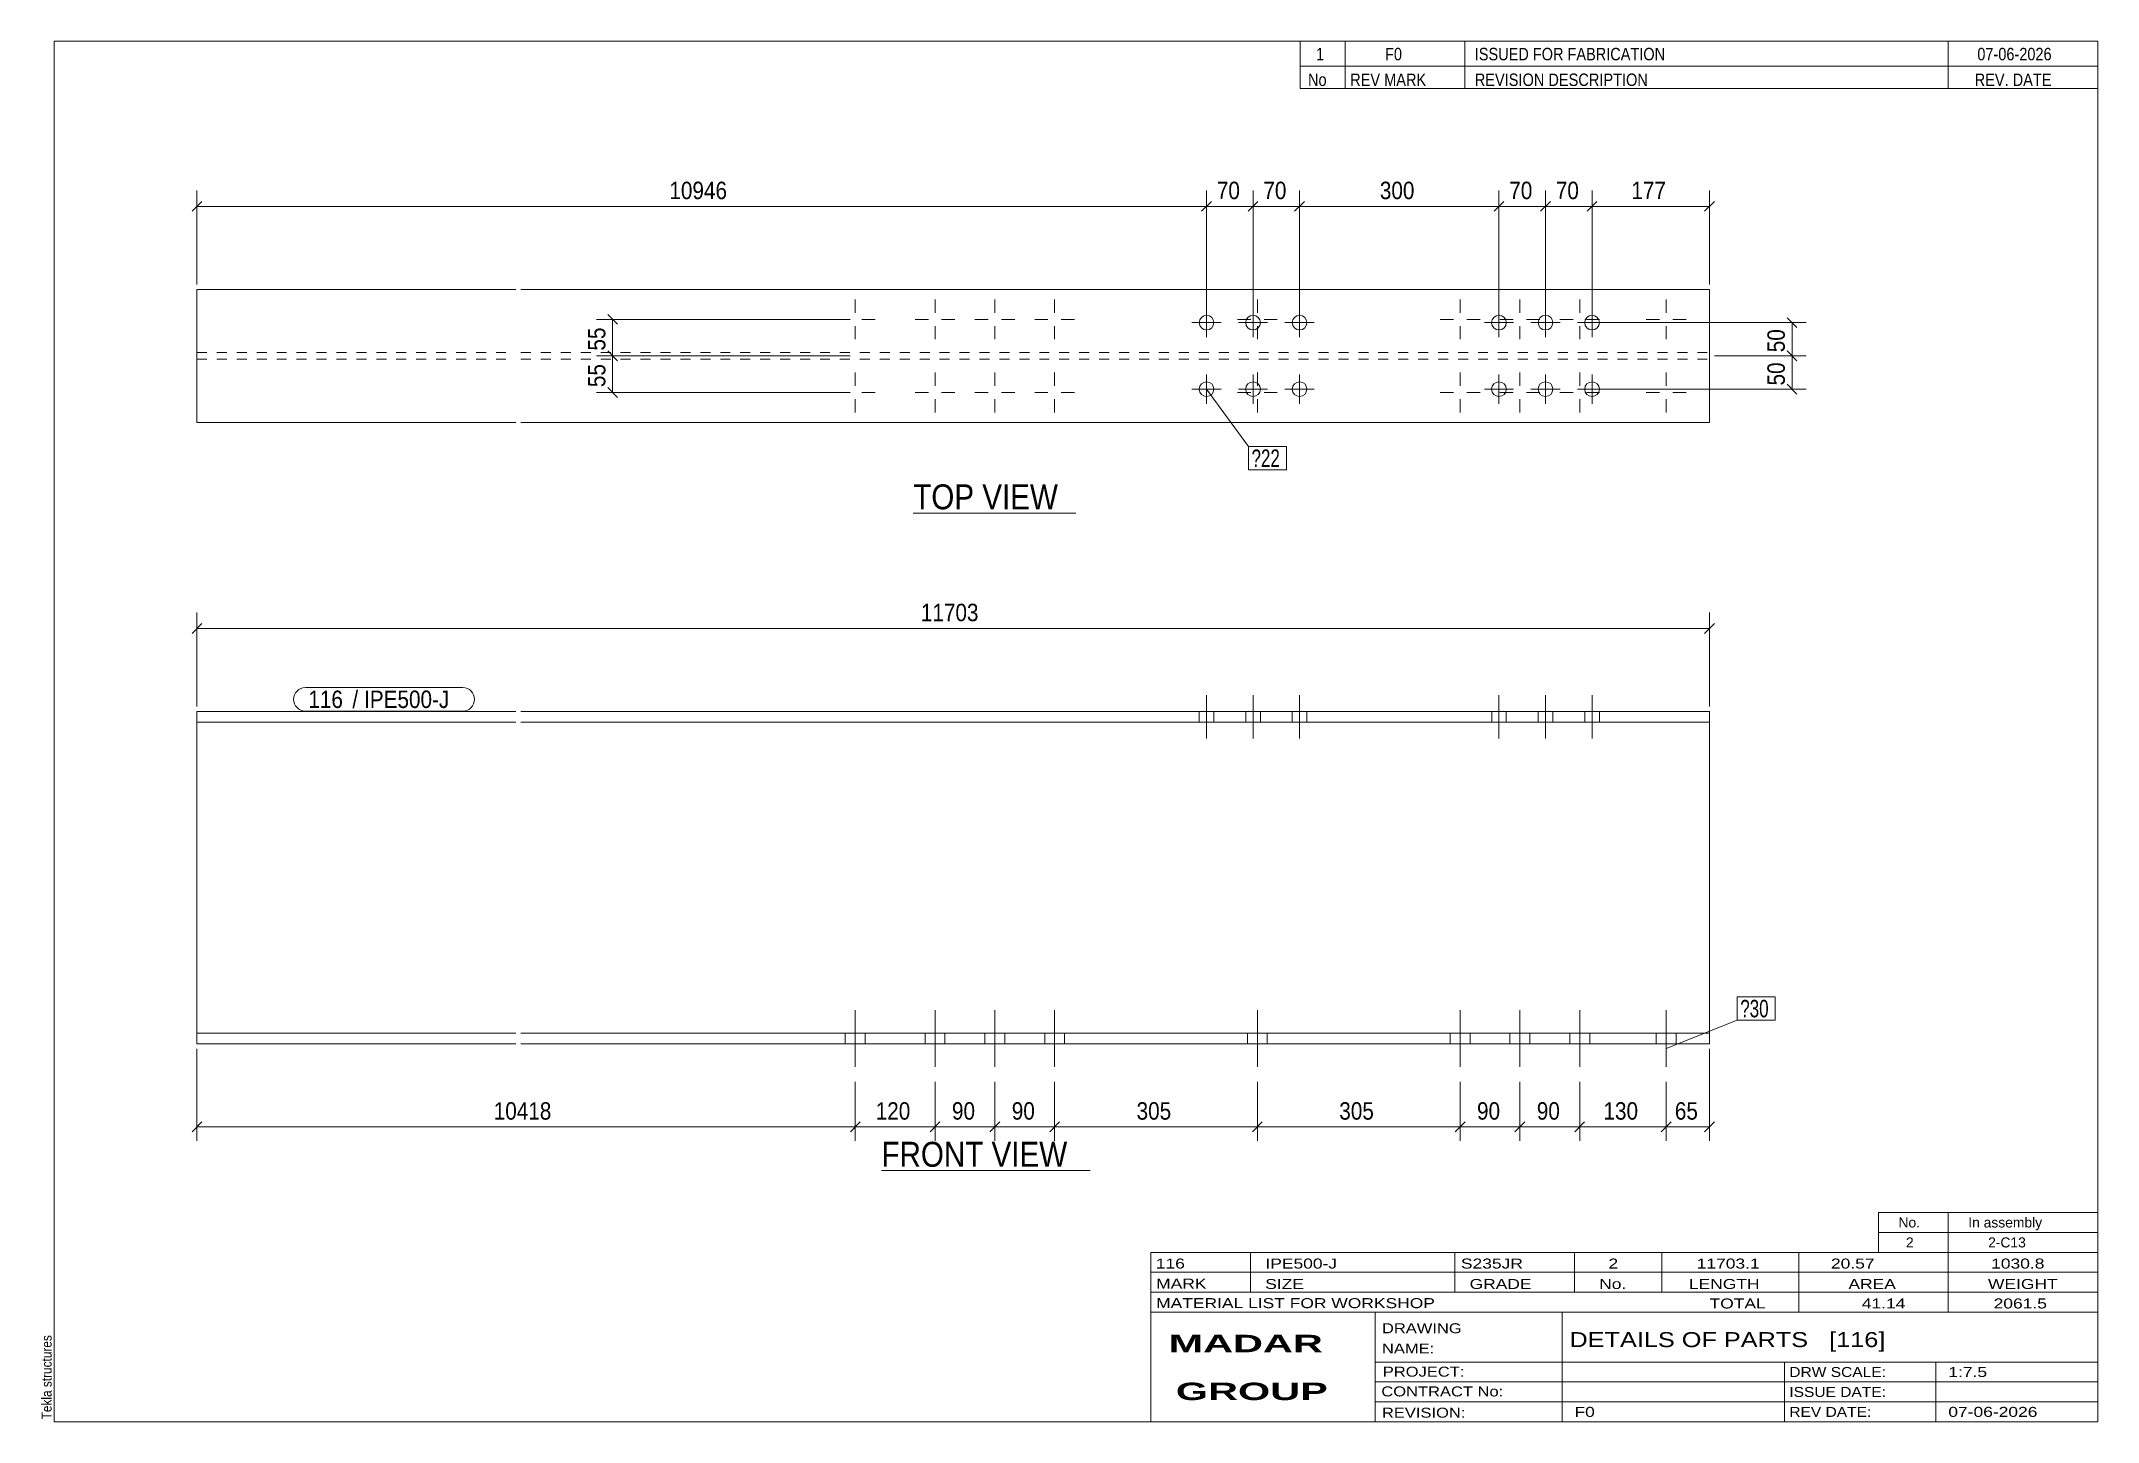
# Model space of a CAD drawing. Header units: millimetres. Extents: x 2 to 415, y 5 to 282.
import ezdxf

# ---------------------------------------------------------------- set-up
doc = ezdxf.new("R2010")
doc.units = ezdxf.units.MM
doc.linetypes.add('XKITLINE00', pattern=[0])
doc.linetypes.add('XKITLINE02', pattern=[4, 2, -2])
for name, color, linetype, lineweight in [('Bolt', 3, 'Continuous', 0), ('BoltMark', 7, 'Continuous', 0), ('Dimensions', 7, 'Continuous', 0), ('DrawingSheet', 5, 'Continuous', 0), ('OtherObjectType', 7, 'Continuous', 0), ('Part', 2, 'Continuous', 0), ('PartMark', 7, 'Continuous', 0)]:
    doc.layers.add(name, color=color, linetype=linetype, lineweight=lineweight)
doc.styles.add('ARIAL', font='ARIAL.TTF')
doc.styles.add('ARIAL_BOLD', font='ARIALBD.TTF')
doc.styles.add('ARIAL_NARROW', font='ARIALN.TTF')

# ---------------------------------------------------------------- blocks, each defined once
blk = doc.blocks.new('*A1')
at = {"layer": 'Bolt', "color": 3, "linetype": 'XKITLINE00', "lineweight": 0}
for p, q in [((236.19, 142.11), (236.19, 150.78)), ((236.19, 142.11), (236.19, 150.78)), ((245.52, 142.11), (245.52, 150.78)), ((245.52, 142.11), (245.52, 150.78)), ((254.85, 142.11), (254.85, 150.78)), ((254.85, 142.11), (254.85, 150.78)), ((294.85, 142.11), (294.85, 150.78)), ((294.85, 142.11), (294.85, 150.78)), ((304.19, 142.11), (304.19, 150.78)), ((304.19, 142.11), (304.19, 150.78)), ((313.52, 142.11), (313.52, 150.78)), ((313.52, 142.11), (313.52, 150.78)), ((234.72, 147.51), (234.72, 145.38)), ((234.72, 147.51), (234.72, 145.38)), ((237.65, 147.51), (237.65, 145.38)), ((237.65, 147.51), (237.65, 145.38)), ((244.05, 147.51), (244.05, 145.38)), ((244.05, 147.51), (244.05, 145.38)), ((246.99, 147.51), (246.99, 145.38)), ((246.99, 147.51), (246.99, 145.38)), ((253.39, 147.51), (253.39, 145.38)), ((253.39, 147.51), (253.39, 145.38)), ((256.32, 147.51), (256.32, 145.38)), ((256.32, 147.51), (256.32, 145.38)), ((293.39, 147.51), (293.39, 145.38)), ((293.39, 147.51), (293.39, 145.38)), ((296.32, 147.51), (296.32, 145.38)), ((296.32, 147.51), (296.32, 145.38)), ((302.72, 147.51), (302.72, 145.38)), ((302.72, 147.51), (302.72, 145.38)), ((305.65, 147.51), (305.65, 145.38)), ((305.65, 147.51), (305.65, 145.38)), ((312.05, 147.51), (312.05, 145.38)), ((312.05, 147.51), (312.05, 145.38)), ((314.99, 147.51), (314.99, 145.38)), ((314.99, 147.51), (314.99, 145.38))]:
    blk.add_line(p, q, dxfattribs=at)
blk = doc.blocks.new('*A2')
at = {"layer": 'Bolt', "color": 3, "linetype": 'XKITLINE00', "lineweight": 0}
for p, q in [((165.72, 87.58), (165.72, 76.24)), ((165.72, 87.58), (165.72, 76.24)), ((181.72, 87.58), (181.72, 76.24)), ((181.72, 87.58), (181.72, 76.24)), ((193.72, 87.58), (193.72, 76.24)), ((193.72, 87.58), (193.72, 76.24)), ((205.72, 87.58), (205.72, 76.24)), ((205.72, 87.58), (205.72, 76.24)), ((246.38, 87.58), (246.38, 76.24)), ((246.38, 87.58), (246.38, 76.24)), ((287.05, 87.58), (287.05, 76.24)), ((287.05, 87.58), (287.05, 76.24)), ((299.05, 87.58), (299.05, 76.24)), ((299.05, 87.58), (299.05, 76.24)), ((311.05, 87.58), (311.05, 76.24)), ((311.05, 87.58), (311.05, 76.24)), ((328.38, 87.58), (328.38, 76.24)), ((328.38, 87.58), (328.38, 76.24)), ((163.72, 82.98), (163.72, 80.84)), ((163.72, 82.98), (163.72, 80.84)), ((167.72, 82.98), (167.72, 80.84)), ((167.72, 82.98), (167.72, 80.84)), ((179.72, 82.98), (179.72, 80.84)), ((179.72, 82.98), (179.72, 80.84)), ((183.72, 82.98), (183.72, 80.84)), ((183.72, 82.98), (183.72, 80.84)), ((191.72, 82.98), (191.72, 80.84)), ((191.72, 82.98), (191.72, 80.84)), ((195.72, 82.98), (195.72, 80.84)), ((195.72, 82.98), (195.72, 80.84)), ((203.72, 82.98), (203.72, 80.84)), ((203.72, 82.98), (203.72, 80.84)), ((207.72, 82.98), (207.72, 80.84)), ((207.72, 82.98), (207.72, 80.84)), ((244.38, 82.98), (244.38, 80.84)), ((244.38, 82.98), (244.38, 80.84)), ((248.38, 82.98), (248.38, 80.84)), ((248.38, 82.98), (248.38, 80.84)), ((285.05, 82.98), (285.05, 80.84)), ((285.05, 82.98), (285.05, 80.84)), ((289.05, 82.98), (289.05, 80.84)), ((289.05, 82.98), (289.05, 80.84)), ((297.05, 82.98), (297.05, 80.84)), ((297.05, 82.98), (297.05, 80.84)), ((301.05, 82.98), (301.05, 80.84)), ((301.05, 82.98), (301.05, 80.84)), ((309.05, 82.98), (309.05, 80.84)), ((309.05, 82.98), (309.05, 80.84)), ((313.05, 82.98), (313.05, 80.84)), ((313.05, 82.98), (313.05, 80.84)), ((326.38, 82.98), (326.38, 80.84)), ((326.38, 82.98), (326.38, 80.84)), ((330.38, 82.98), (330.38, 80.84)), ((330.38, 82.98), (330.38, 80.84))]:
    blk.add_line(p, q, dxfattribs=at)
blk = doc.blocks.new('*A3')
at = {"layer": 'Part', "color": 2, "linetype": 'XKITLINE00', "lineweight": 0}
for p, q in [((33.65, 80.84), (33.65, 147.51)), ((33.65, 147.51), (97.65, 147.51)), ((97.65, 145.38), (33.65, 145.38)), ((98.65, 147.51), (337.09, 147.51)), ((337.09, 145.38), (98.65, 145.38)), ((337.09, 147.51), (337.09, 80.84)), ((97.65, 82.98), (33.65, 82.98)), ((337.09, 82.98), (98.65, 82.98)), ((33.65, 80.84), (97.65, 80.84)), ((98.65, 80.84), (337.09, 80.84))]:
    blk.add_line(p, q, dxfattribs=at)
blk = doc.blocks.new('*A4')
at = {"layer": 'Bolt', "color": 3, "linetype": 'XKITLINE00', "lineweight": 0}
for p, q in [((236.19, 228.45), (236.19, 222.58)), ((245.52, 228.45), (245.52, 222.58)), ((254.85, 228.45), (254.85, 222.58)), ((294.85, 228.45), (294.85, 222.58)), ((304.19, 228.45), (304.19, 222.58)), ((313.52, 228.45), (313.52, 222.58)), ((233.25, 225.52), (239.12, 225.52)), ((242.59, 225.52), (248.45, 225.52)), ((251.92, 225.52), (257.79, 225.52)), ((291.92, 225.52), (297.79, 225.52)), ((301.25, 225.52), (307.12, 225.52)), ((310.59, 225.52), (316.45, 225.52)), ((236.19, 215.12), (236.19, 209.25)), ((245.52, 215.12), (245.52, 209.25)), ((254.85, 215.12), (254.85, 209.25)), ((294.85, 215.12), (294.85, 209.25)), ((304.19, 215.12), (304.19, 209.25)), ((313.52, 215.12), (313.52, 209.25)), ((233.25, 212.18), (239.12, 212.18)), ((242.59, 212.18), (248.45, 212.18)), ((251.92, 212.18), (257.79, 212.18)), ((291.92, 212.18), (297.79, 212.18)), ((301.25, 212.18), (307.12, 212.18)), ((310.59, 212.18), (316.45, 212.18))]:
    blk.add_line(p, q, dxfattribs=at)
for centre in [(236.19, 225.52), (245.52, 225.52), (254.85, 225.52), (294.85, 225.52), (304.19, 225.52), (313.52, 225.52), (236.19, 212.18), (245.52, 212.18), (254.85, 212.18), (294.85, 212.18), (304.19, 212.18), (313.52, 212.18)]:
    blk.add_circle(centre, 1.47, dxfattribs=at)
blk = doc.blocks.new('*A5')
at = {"layer": 'Bolt', "color": 3, "linetype": 'XKITLINE00', "lineweight": 0}
for p, q in [((165.72, 230.18), (165.72, 227.52)), ((181.72, 230.18), (181.72, 227.52)), ((193.72, 230.18), (193.72, 227.52)), ((205.72, 230.18), (205.72, 227.52)), ((246.38, 230.18), (246.38, 227.52)), ((287.05, 230.18), (287.05, 227.52)), ((299.05, 230.18), (299.05, 227.52)), ((311.05, 230.18), (311.05, 227.52)), ((328.38, 230.18), (328.38, 227.52)), ((161.72, 226.18), (164.38, 226.18)), ((165.72, 222.18), (165.72, 224.85)), ((169.72, 226.18), (167.05, 226.18)), ((177.72, 226.18), (180.38, 226.18)), ((181.72, 222.18), (181.72, 224.85)), ((185.72, 226.18), (183.05, 226.18)), ((189.72, 226.18), (192.38, 226.18)), ((193.72, 222.18), (193.72, 224.85)), ((197.72, 226.18), (195.05, 226.18)), ((201.72, 226.18), (204.38, 226.18)), ((205.72, 222.18), (205.72, 224.85)), ((209.72, 226.18), (207.05, 226.18)), ((242.38, 226.18), (245.05, 226.18)), ((246.38, 222.18), (246.38, 224.85)), ((250.38, 226.18), (247.72, 226.18)), ((283.05, 226.18), (285.71, 226.18)), ((287.05, 222.18), (287.05, 224.85)), ((291.05, 226.18), (288.39, 226.18)), ((295.05, 226.18), (297.71, 226.18)), ((299.05, 222.18), (299.05, 224.85)), ((303.05, 226.18), (300.39, 226.18)), ((307.05, 226.18), (309.71, 226.18)), ((311.05, 222.18), (311.05, 224.85)), ((315.05, 226.18), (312.39, 226.18)), ((324.38, 226.18), (327.05, 226.18)), ((328.38, 222.18), (328.38, 224.85)), ((332.38, 226.18), (329.72, 226.18)), ((165.72, 215.52), (165.72, 212.85)), ((181.72, 215.52), (181.72, 212.85)), ((193.72, 215.52), (193.72, 212.85)), ((205.72, 215.52), (205.72, 212.85)), ((246.38, 215.52), (246.38, 212.85)), ((287.05, 215.52), (287.05, 212.85)), ((299.05, 215.52), (299.05, 212.85)), ((311.05, 215.52), (311.05, 212.85)), ((328.38, 215.52), (328.38, 212.85)), ((161.72, 211.52), (164.38, 211.52)), ((169.72, 211.52), (167.05, 211.52)), ((177.72, 211.52), (180.38, 211.52)), ((185.72, 211.52), (183.05, 211.52)), ((189.72, 211.52), (192.38, 211.52)), ((197.72, 211.52), (195.05, 211.52)), ((201.72, 211.52), (204.38, 211.52)), ((209.72, 211.52), (207.05, 211.52)), ((242.38, 211.52), (245.05, 211.52)), ((250.38, 211.52), (247.72, 211.52)), ((283.05, 211.52), (285.71, 211.52)), ((291.05, 211.52), (288.39, 211.52)), ((295.05, 211.52), (297.71, 211.52)), ((303.05, 211.52), (300.39, 211.52)), ((307.05, 211.52), (309.71, 211.52)), ((315.05, 211.52), (312.39, 211.52)), ((324.38, 211.52), (327.05, 211.52)), ((332.38, 211.52), (329.72, 211.52)), ((165.72, 207.52), (165.72, 210.18)), ((181.72, 207.52), (181.72, 210.18)), ((193.72, 207.52), (193.72, 210.18)), ((205.72, 207.52), (205.72, 210.18)), ((246.38, 207.52), (246.38, 210.18)), ((287.05, 207.52), (287.05, 210.18)), ((299.05, 207.52), (299.05, 210.18)), ((311.05, 207.52), (311.05, 210.18)), ((328.38, 207.52), (328.38, 210.18))]:
    blk.add_line(p, q, dxfattribs=at)
blk = doc.blocks.new('*A6')
at = {"layer": 'Part', "color": 2, "linetype": 'XKITLINE00', "lineweight": 0}
for p, q in [((33.65, 232.18), (33.65, 205.52)), ((33.65, 232.18), (97.65, 232.18)), ((98.65, 232.18), (337.09, 232.18)), ((337.09, 205.52), (337.09, 232.18)), ((33.65, 205.52), (97.65, 205.52)), ((98.65, 205.52), (337.09, 205.52))]:
    blk.add_line(p, q, dxfattribs=at)
at = {"layer": 'Part', "color": 7, "linetype": 'XKITLINE02', "lineweight": 0}
for p, q in [((33.65, 219.52), (97.65, 219.52)), ((98.65, 219.52), (337.09, 219.52)), ((33.65, 218.18), (97.65, 218.18)), ((98.65, 218.18), (337.09, 218.18))]:
    blk.add_line(p, q, dxfattribs=at)
blk = doc.blocks.new('*A7')
at = {"layer": 'DrawingSheet', "color": 5, "linetype": 'XKITLINE00', "lineweight": 0}
for p, q in [((415, 282), (5, 282)), ((5, 282), (5, 5)), ((415, 5), (415, 282)), ((5, 5), (415, 5))]:
    blk.add_line(p, q, dxfattribs=at)
at = {"layer": 'DrawingSheet', "color": 5, "style": 'ARIAL', "width": 0.85}
blk.add_text('Tekla structures', height=2, rotation=90, dxfattribs=at).set_placement((4.5, 5.5))
blk = doc.blocks.new('*A8')
at = {"layer": 'OtherObjectType', "color": 7, "linetype": 'XKITLINE00', "lineweight": 0}
for p, q in [((371, 47), (415, 47)), ((371, 43), (371, 47)), ((385, 43), (385, 47)), ((415, 43), (415, 47)), ((371, 43), (415, 43)), ((371, 39), (371, 43)), ((385, 39), (385, 43)), ((415, 39), (415, 43)), ((371, 39), (415, 39))]:
    blk.add_line(p, q, dxfattribs=at)
at = {"layer": 'OtherObjectType', "color": 7, "style": 'ARIAL_NARROW', "width": 1.211571}
for s, p in [('No.', (375, 44)), ('In assembly', (389, 44)), ('2', (376.5, 40)), ('2-C13', (392.99, 40))]:
    blk.add_text(s, height=2, dxfattribs=at).set_placement(p)
blk = doc.blocks.new('*A9')
at = {"layer": 'OtherObjectType', "color": 7, "linetype": 'XKITLINE00', "lineweight": 0}
for p, q in [((255, 282), (415, 282)), ((415, 282), (255, 282)), ((255, 282), (255, 277)), ((264, 282), (264, 277)), ((288, 282), (288, 277)), ((385, 282), (385, 277)), ((415, 282), (415, 277)), ((255, 277), (415, 277)), ((255, 277), (255, 272.5)), ((255, 277), (415, 277)), ((264, 277), (264, 272.5)), ((288, 277), (288, 272.5)), ((385, 277), (385, 272.5)), ((415, 277), (415, 272.5)), ((415, 272.5), (255, 272.5))]:
    blk.add_line(p, q, dxfattribs=at)
at = {"layer": 'OtherObjectType', "color": 7, "style": 'ARIAL_NARROW'}
for s, width, p in [('1', 1.017001, (258.16, 278.15)), ('F0', 1.017001, (272, 278.15)), ('ISSUED FOR FABRICATION', 1.017001, (290, 278.15)), ('07-06-2026', 1.017001, (390.82, 278.15)), ('No', 1.02, (256.54, 273)), ('REV MARK', 1.02, (265, 273)), ('REVISION DESCRIPTION', 1.02, (290, 273)), ('REV. DATE', 1.02, (390.28, 273))]:
    blk.add_text(s, height=2.5, dxfattribs=dict(at, width=width)).set_placement(p)
blk = doc.blocks.new('*A10')
at = {"layer": 'OtherObjectType', "color": 7, "linetype": 'XKITLINE00', "lineweight": 0}
for p, q in [((225, 39), (415, 39)), ((225, 39), (225, 35)), ((225, 39), (415, 39)), ((245, 35), (245, 39)), ((286, 35), (286, 39)), ((310, 35), (310, 39)), ((327.5, 35), (327.5, 39)), ((355, 35), (355, 39)), ((385, 35), (385, 39)), ((415, 35), (415, 39)), ((225, 35), (415, 35)), ((225, 35), (225, 5)), ((225, 35), (415, 35)), ((245, 31), (245, 35)), ((286, 31), (286, 35)), ((310, 31), (310, 35)), ((327.5, 31), (327.5, 35)), ((355, 31), (355, 35)), ((385, 31), (385, 35)), ((415, 31), (415, 35)), ((225, 31), (415, 31)), ((355, 27), (355, 31)), ((385, 27), (385, 31)), ((415, 27), (415, 31)), ((225, 27), (415, 27)), ((270, 21), (270, 27)), ((307.5, 17), (307.5, 27)), ((415, 21), (415, 27)), ((270, 21), (270, 5)), ((415, 17), (415, 21)), ((270, 17), (415, 17)), ((307.5, 5), (307.5, 17)), ((352.16, 13), (352.16, 17)), ((382.5, 5), (382.5, 17)), ((415, 13), (415, 17)), ((270, 13), (415, 13)), ((352.16, 5), (352.16, 13)), ((415, 9), (415, 13)), ((270, 9), (415, 9)), ((415, 5), (415, 9)), ((225, 5), (415, 5)), ((262.5, 5), (415, 5))]:
    blk.add_line(p, q, dxfattribs=at)
at = {"layer": 'OtherObjectType', "color": 7, "style": 'ARIAL_NARROW'}
for s, height, width, p in [('116', 2, 1.525501, (226.01, 35.76)), ('IPE500-J', 2, 1.525501, (248, 35.76)), ('S235JR', 2, 1.525501, (287.22, 35.76)), ('2', 2, 1.525501, (316.82, 35.76)), ('11703.1', 2, 1.525501, (334.52, 35.76)), ('20.57', 2, 1.525501, (361.45, 35.76)), ('1030.8', 2, 1.525501, (393.59, 35.76)), ('MARK', 2, 1.525501, (226.08, 31.73)), ('SIZE', 2, 1.525501, (247.96, 31.66)), ('GRADE', 2, 1.525501, (288.96, 31.66)), ('No.', 2, 1.525501, (314.96, 31.66)), ('LENGTH', 2, 1.525501, (332.96, 31.66)), ('AREA', 2, 1.525501, (364.96, 31.66)), ('WEIGHT', 2, 1.525501, (392.96, 31.66)), ('MATERIAL LIST FOR WORKSHOP', 2, 1.525501, (226.08, 27.82)), ('TOTAL', 2, 1.525501, (337.1, 27.75)), ('41.14', 2, 1.525501, (367.64, 27.75)), ('2061.5', 2, 1.525501, (394.09, 27.75)), ('DRAWING', 2, 1.445, (271.38, 22.78)), ('NAME:', 2, 1.445, (271.38, 18.72)), ('DETAILS OF PARTS   [116]', 3, 1.474651, (309, 20)), ('PROJECT:', 2, 1.445, (271.55, 14.07)), ('DRW SCALE:', 2, 1.36, (353.1, 14)), ('1:7.5', 2, 1.525501, (385, 14)), ('CONTRACT No:', 2, 1.445, (271.25, 10.11)), ('ISSUE DATE:', 2, 1.36, (353.1, 10)), ('REVISION:', 2, 1.445, (271.38, 5.84)), ('F0', 2, 1.525501, (310, 6)), ('REV DATE:', 2, 1.36, (353.1, 6)), ('07-06-2026', 2, 1.525501, (385, 6))]:
    blk.add_text(s, height=height, dxfattribs=dict(at, width=width)).set_placement(p)
at = {"layer": 'OtherObjectType', "color": 1, "style": 'ARIAL_BOLD', "width": 1.7}
for s, p in [('MADAR ', (228.58, 18.97)), ('GROUP', (230.03, 9.37))]:
    blk.add_text(s, height=3.5, dxfattribs=at).set_placement(p)
blk = doc.blocks.new('*A11')
at = {"layer": 'Dimensions', "color": 7, "linetype": 'XKITLINE00', "lineweight": 0}
for p, q in [((34.64, 165.17), (32.66, 163.19)), ((33.65, 148.51), (33.65, 167.38)), ((338.08, 165.17), (336.1, 163.19)), ((337.09, 148.51), (337.09, 167.38)), ((33.65, 164.18), (337.09, 164.18))]:
    blk.add_line(p, q, dxfattribs=at)
at = {"layer": 'Dimensions', "color": 3}
for p in [(33.65, 164.18), (337.09, 164.18)]:
    blk.add_point(p, dxfattribs=at)
at = {"layer": 'Dimensions', "color": 3, "style": 'ARIAL', "width": 0.85}
blk.add_text('11703', height=3.5, dxfattribs=at).set_placement((178.88, 165.63))
blk = doc.blocks.new('*A12')
at = {"layer": 'Dimensions', "color": 7, "linetype": 'XKITLINE00', "lineweight": 0}
for p, q in [((33.65, 79.84), (33.65, 61.38)), ((165.72, 73.24), (165.72, 61.38)), ((34.64, 65.17), (32.66, 63.19)), ((33.65, 64.18), (165.72, 64.18)), ((166.71, 65.17), (164.73, 63.19))]:
    blk.add_line(p, q, dxfattribs=at)
at = {"layer": 'Dimensions', "color": 3}
for p in [(33.65, 64.18), (165.72, 64.18)]:
    blk.add_point(p, dxfattribs=at)
at = {"layer": 'Dimensions', "color": 3, "style": 'ARIAL', "width": 0.85}
blk.add_text('10418', height=3.5, dxfattribs=at).set_placement((93.19, 65.63))
blk = doc.blocks.new('*A13')
at = {"layer": 'Dimensions', "color": 7, "linetype": 'XKITLINE00', "lineweight": 0}
for p, q in [((165.72, 73.24), (165.72, 61.38)), ((181.72, 73.24), (181.72, 61.38)), ((166.71, 65.17), (164.73, 63.19)), ((165.72, 64.18), (181.72, 64.18)), ((182.71, 65.17), (180.73, 63.19))]:
    blk.add_line(p, q, dxfattribs=at)
at = {"layer": 'Dimensions', "color": 3}
for p in [(165.72, 64.18), (181.72, 64.18)]:
    blk.add_point(p, dxfattribs=at)
at = {"layer": 'Dimensions', "color": 3, "style": 'ARIAL', "width": 0.85}
blk.add_text('120', height=3.5, dxfattribs=at).set_placement((169.82, 65.63))
blk = doc.blocks.new('*A14')
at = {"layer": 'Dimensions', "color": 7, "linetype": 'XKITLINE00', "lineweight": 0}
for p, q in [((181.72, 73.24), (181.72, 61.38)), ((193.72, 73.24), (193.72, 61.38)), ((182.71, 65.17), (180.73, 63.19)), ((181.72, 64.18), (193.72, 64.18)), ((194.71, 65.17), (192.73, 63.19))]:
    blk.add_line(p, q, dxfattribs=at)
at = {"layer": 'Dimensions', "color": 3}
for p in [(181.72, 64.18), (193.72, 64.18)]:
    blk.add_point(p, dxfattribs=at)
at = {"layer": 'Dimensions', "color": 3, "style": 'ARIAL', "width": 0.85}
blk.add_text('90', height=3.5, dxfattribs=at).set_placement((185.12, 65.63))
blk = doc.blocks.new('*A15')
at = {"layer": 'Dimensions', "color": 7, "linetype": 'XKITLINE00', "lineweight": 0}
for p, q in [((193.72, 73.24), (193.72, 61.38)), ((205.72, 73.24), (205.72, 61.38)), ((194.71, 65.17), (192.73, 63.19)), ((193.72, 64.18), (205.72, 64.18)), ((206.71, 65.17), (204.73, 63.19))]:
    blk.add_line(p, q, dxfattribs=at)
at = {"layer": 'Dimensions', "color": 3}
for p in [(193.72, 64.18), (205.72, 64.18)]:
    blk.add_point(p, dxfattribs=at)
at = {"layer": 'Dimensions', "color": 3, "style": 'ARIAL', "width": 0.85}
blk.add_text('90', height=3.5, dxfattribs=at).set_placement((197.12, 65.63))
blk = doc.blocks.new('*A16')
at = {"layer": 'Dimensions', "color": 7, "linetype": 'XKITLINE00', "lineweight": 0}
for p, q in [((205.72, 73.24), (205.72, 61.38)), ((246.38, 73.24), (246.38, 61.38)), ((206.71, 65.17), (204.73, 63.19)), ((205.72, 64.18), (246.38, 64.18)), ((247.37, 65.17), (245.39, 63.19))]:
    blk.add_line(p, q, dxfattribs=at)
at = {"layer": 'Dimensions', "color": 3}
for p in [(205.72, 64.18), (246.38, 64.18)]:
    blk.add_point(p, dxfattribs=at)
at = {"layer": 'Dimensions', "color": 3, "style": 'ARIAL', "width": 0.85}
blk.add_text('305', height=3.5, dxfattribs=at).set_placement((222.16, 65.63))
blk = doc.blocks.new('*A17')
at = {"layer": 'Dimensions', "color": 7, "linetype": 'XKITLINE00', "lineweight": 0}
for p, q in [((246.38, 73.24), (246.38, 61.38)), ((287.05, 73.24), (287.05, 61.38)), ((247.37, 65.17), (245.39, 63.19)), ((246.38, 64.18), (287.05, 64.18)), ((288.04, 65.17), (286.06, 63.19))]:
    blk.add_line(p, q, dxfattribs=at)
at = {"layer": 'Dimensions', "color": 3}
for p in [(246.38, 64.18), (287.05, 64.18)]:
    blk.add_point(p, dxfattribs=at)
at = {"layer": 'Dimensions', "color": 3, "style": 'ARIAL', "width": 0.85}
blk.add_text('305', height=3.5, dxfattribs=at).set_placement((262.82, 65.63))
blk = doc.blocks.new('*A18')
at = {"layer": 'Dimensions', "color": 7, "linetype": 'XKITLINE00', "lineweight": 0}
for p, q in [((287.05, 73.24), (287.05, 61.38)), ((299.05, 73.24), (299.05, 61.38)), ((288.04, 65.17), (286.06, 63.19)), ((287.05, 64.18), (299.05, 64.18)), ((300.04, 65.17), (298.06, 63.19))]:
    blk.add_line(p, q, dxfattribs=at)
at = {"layer": 'Dimensions', "color": 3}
for p in [(287.05, 64.18), (299.05, 64.18)]:
    blk.add_point(p, dxfattribs=at)
at = {"layer": 'Dimensions', "color": 3, "style": 'ARIAL', "width": 0.85}
blk.add_text('90', height=3.5, dxfattribs=at).set_placement((290.45, 65.63))
blk = doc.blocks.new('*A19')
at = {"layer": 'Dimensions', "color": 7, "linetype": 'XKITLINE00', "lineweight": 0}
for p, q in [((299.05, 73.24), (299.05, 61.38)), ((311.05, 73.24), (311.05, 61.38)), ((300.04, 65.17), (298.06, 63.19)), ((299.05, 64.18), (311.05, 64.18)), ((312.04, 65.17), (310.06, 63.19))]:
    blk.add_line(p, q, dxfattribs=at)
at = {"layer": 'Dimensions', "color": 3}
for p in [(299.05, 64.18), (311.05, 64.18)]:
    blk.add_point(p, dxfattribs=at)
at = {"layer": 'Dimensions', "color": 3, "style": 'ARIAL', "width": 0.85}
blk.add_text('90', height=3.5, dxfattribs=at).set_placement((302.45, 65.63))
blk = doc.blocks.new('*A20')
at = {"layer": 'Dimensions', "color": 7, "linetype": 'XKITLINE00', "lineweight": 0}
for p, q in [((311.05, 73.24), (311.05, 61.38)), ((328.38, 73.24), (328.38, 61.38)), ((312.04, 65.17), (310.06, 63.19)), ((311.05, 64.18), (328.38, 64.18)), ((329.37, 65.17), (327.39, 63.19))]:
    blk.add_line(p, q, dxfattribs=at)
at = {"layer": 'Dimensions', "color": 3}
for p in [(311.05, 64.18), (328.38, 64.18)]:
    blk.add_point(p, dxfattribs=at)
at = {"layer": 'Dimensions', "color": 3, "style": 'ARIAL', "width": 0.85}
blk.add_text('130', height=3.5, dxfattribs=at).set_placement((315.82, 65.63))
blk = doc.blocks.new('*A21')
at = {"layer": 'Dimensions', "color": 7, "linetype": 'XKITLINE00', "lineweight": 0}
for p, q in [((337.09, 79.84), (337.09, 61.38)), ((328.38, 73.24), (328.38, 61.38)), ((329.37, 65.17), (327.39, 63.19)), ((328.38, 64.18), (337.09, 64.18)), ((338.08, 65.17), (336.1, 63.19))]:
    blk.add_line(p, q, dxfattribs=at)
at = {"layer": 'Dimensions', "color": 3}
for p in [(328.38, 64.18), (337.09, 64.18)]:
    blk.add_point(p, dxfattribs=at)
at = {"layer": 'Dimensions', "color": 3, "style": 'ARIAL', "width": 0.85}
blk.add_text('65', height=3.5, dxfattribs=at).set_placement((330.14, 65.63))
blk = doc.blocks.new('*A22')
at = {"layer": 'BoltMark', "color": 7, "linetype": 'XKITLINE00', "lineweight": 0}
for p, q in [((342.66, 90.26), (350.25, 90.26)), ((342.66, 85.56), (342.66, 90.26)), ((350.25, 85.56), (350.25, 90.26)), ((328.38, 79.91), (342.66, 85.56)), ((342.66, 85.56), (350.25, 85.56))]:
    blk.add_line(p, q, dxfattribs=at)
at = {"layer": 'BoltMark', "color": 3, "style": 'ARIAL_NARROW', "width": 0.85}
blk.add_text('?30', height=3.5, dxfattribs=at).set_placement((343.26, 86.16))
blk = doc.blocks.new('*A23')
at = {"layer": 'PartMark', "color": 7, "linetype": 'XKITLINE00', "lineweight": 0}
for p, q in [((55.4, 152.31), (86.99, 152.31)), ((55.4, 147.61), (86.99, 147.61))]:
    blk.add_line(p, q, dxfattribs=at)
for centre, start, end in [((55.4, 149.96), 90, 270), ((86.99, 149.96), 270, 90)]:
    blk.add_arc(centre, 2.35, start, end, dxfattribs=at)
at = {"layer": 'PartMark', "color": 1, "style": 'ARIAL', "width": 0.85}
blk.add_text('116', height=3.5, dxfattribs=at).set_placement((56, 148.21))
at = {"layer": 'PartMark', "color": 3, "style": 'ARIAL', "width": 0.85}
for s, p in [('/', (64.84, 148.21)), ('IPE500-J', (67.18, 148.21))]:
    blk.add_text(s, height=3.5, dxfattribs=at).set_placement(p)
blk = doc.blocks.new('*A24')
at = {"layer": 'OtherObjectType', "color": 7, "linetype": 'XKITLINE00', "lineweight": 0}
blk.add_line((170.97, 55.43), (212.83, 55.43), dxfattribs=at)
at = {"layer": 'OtherObjectType', "color": 3, "style": 'ARIAL', "width": 0.85}
blk.add_text('FRONT VIEW', height=5, dxfattribs=at).set_placement((170.97, 56.18))
blk = doc.blocks.new('*A25')
at = {"layer": 'Dimensions', "color": 7, "linetype": 'XKITLINE00', "lineweight": 0}
for p, q in [((164.72, 218.85), (113.84, 218.85)), ((116.05, 219.84), (118.03, 217.86)), ((117.04, 211.52), (117.04, 218.85)), ((164.72, 211.52), (113.84, 211.52)), ((116.05, 212.51), (118.03, 210.53))]:
    blk.add_line(p, q, dxfattribs=at)
at = {"layer": 'Dimensions', "color": 3}
for p in [(117.04, 218.85), (117.04, 211.52)]:
    blk.add_point(p, dxfattribs=at)
at = {"layer": 'Dimensions', "color": 3, "style": 'ARIAL', "width": 0.85}
blk.add_text('55', height=3.5, rotation=90.0002, dxfattribs=at).set_placement((115.59, 212.59))
blk = doc.blocks.new('*A26')
at = {"layer": 'Dimensions', "color": 7, "linetype": 'XKITLINE00', "lineweight": 0}
for p, q in [((116.05, 227.17), (118.03, 225.19)), ((164.72, 226.18), (113.84, 226.18)), ((117.04, 218.85), (117.04, 226.18)), ((164.72, 218.85), (113.84, 218.85)), ((116.05, 219.84), (118.03, 217.86))]:
    blk.add_line(p, q, dxfattribs=at)
at = {"layer": 'Dimensions', "color": 3}
for p in [(117.04, 226.18), (117.04, 218.85)]:
    blk.add_point(p, dxfattribs=at)
at = {"layer": 'Dimensions', "color": 3, "style": 'ARIAL', "width": 0.85}
blk.add_text('55', height=3.5, rotation=90.0002, dxfattribs=at).set_placement((115.59, 219.92))
blk = doc.blocks.new('*A27')
at = {"layer": 'Dimensions', "color": 7, "linetype": 'XKITLINE00', "lineweight": 0}
for p, q in [((338.09, 218.85), (356.45, 218.85)), ((352.66, 219.84), (354.64, 217.86)), ((353.65, 212.18), (353.65, 218.85)), ((314.52, 212.18), (356.45, 212.18)), ((352.66, 213.17), (354.64, 211.19))]:
    blk.add_line(p, q, dxfattribs=at)
at = {"layer": 'Dimensions', "color": 3}
for p in [(353.65, 218.85), (353.65, 212.18)]:
    blk.add_point(p, dxfattribs=at)
at = {"layer": 'Dimensions', "color": 3, "style": 'ARIAL', "width": 0.85}
blk.add_text('50', height=3.5, rotation=90.0002, dxfattribs=at).set_placement((352.2, 212.92))
blk = doc.blocks.new('*A28')
at = {"layer": 'Dimensions', "color": 7, "linetype": 'XKITLINE00', "lineweight": 0}
for p, q in [((314.52, 225.52), (356.45, 225.52)), ((352.66, 226.51), (354.64, 224.53)), ((353.65, 218.85), (353.65, 225.52)), ((338.09, 218.85), (356.45, 218.85)), ((352.66, 219.84), (354.64, 217.86))]:
    blk.add_line(p, q, dxfattribs=at)
at = {"layer": 'Dimensions', "color": 3}
for p in [(353.65, 225.52), (353.65, 218.85)]:
    blk.add_point(p, dxfattribs=at)
at = {"layer": 'Dimensions', "color": 3, "style": 'ARIAL', "width": 0.85}
blk.add_text('50', height=3.5, rotation=90.0002, dxfattribs=at).set_placement((352.2, 219.59))
blk = doc.blocks.new('*A29')
at = {"layer": 'Dimensions', "color": 7, "linetype": 'XKITLINE00', "lineweight": 0}
for p, q in [((33.65, 233.18), (33.65, 252.05)), ((236.19, 226.52), (236.19, 252.05)), ((34.64, 249.84), (32.66, 247.86)), ((33.65, 248.85), (236.19, 248.85)), ((237.18, 249.84), (235.2, 247.86))]:
    blk.add_line(p, q, dxfattribs=at)
at = {"layer": 'Dimensions', "color": 3}
for p in [(33.65, 248.85), (236.19, 248.85)]:
    blk.add_point(p, dxfattribs=at)
at = {"layer": 'Dimensions', "color": 3, "style": 'ARIAL', "width": 0.85}
blk.add_text('10946', height=3.5, dxfattribs=at).set_placement((128.43, 250.3))
blk = doc.blocks.new('*A30')
at = {"layer": 'Dimensions', "color": 7, "linetype": 'XKITLINE00', "lineweight": 0}
for p, q in [((236.19, 226.52), (236.19, 252.05)), ((245.52, 226.52), (245.52, 252.05)), ((237.18, 249.84), (235.2, 247.86)), ((236.19, 248.85), (245.52, 248.85)), ((246.51, 249.84), (244.53, 247.86))]:
    blk.add_line(p, q, dxfattribs=at)
at = {"layer": 'Dimensions', "color": 3}
for p in [(236.19, 248.85), (245.52, 248.85)]:
    blk.add_point(p, dxfattribs=at)
at = {"layer": 'Dimensions', "color": 3, "style": 'ARIAL', "width": 0.85}
blk.add_text('70', height=3.5, dxfattribs=at).set_placement((238.26, 250.3))
blk = doc.blocks.new('*A31')
at = {"layer": 'Dimensions', "color": 7, "linetype": 'XKITLINE00', "lineweight": 0}
for p, q in [((245.52, 226.52), (245.52, 252.05)), ((254.85, 226.52), (254.85, 252.05)), ((246.51, 249.84), (244.53, 247.86)), ((245.52, 248.85), (254.85, 248.85)), ((255.84, 249.84), (253.86, 247.86))]:
    blk.add_line(p, q, dxfattribs=at)
at = {"layer": 'Dimensions', "color": 3}
for p in [(245.52, 248.85), (254.85, 248.85)]:
    blk.add_point(p, dxfattribs=at)
at = {"layer": 'Dimensions', "color": 3, "style": 'ARIAL', "width": 0.85}
blk.add_text('70', height=3.5, dxfattribs=at).set_placement((247.59, 250.3))
blk = doc.blocks.new('*A32')
at = {"layer": 'Dimensions', "color": 7, "linetype": 'XKITLINE00', "lineweight": 0}
for p, q in [((254.85, 226.52), (254.85, 252.05)), ((294.85, 226.52), (294.85, 252.05)), ((255.84, 249.84), (253.86, 247.86)), ((254.85, 248.85), (294.85, 248.85)), ((295.84, 249.84), (293.86, 247.86))]:
    blk.add_line(p, q, dxfattribs=at)
at = {"layer": 'Dimensions', "color": 3}
for p in [(254.85, 248.85), (294.85, 248.85)]:
    blk.add_point(p, dxfattribs=at)
at = {"layer": 'Dimensions', "color": 3, "style": 'ARIAL', "width": 0.85}
blk.add_text('300', height=3.5, dxfattribs=at).set_placement((270.96, 250.3))
blk = doc.blocks.new('*A33')
at = {"layer": 'Dimensions', "color": 7, "linetype": 'XKITLINE00', "lineweight": 0}
for p, q in [((294.85, 226.52), (294.85, 252.05)), ((304.19, 226.52), (304.19, 252.05)), ((295.84, 249.84), (293.86, 247.86)), ((294.85, 248.85), (304.19, 248.85)), ((305.18, 249.84), (303.2, 247.86))]:
    blk.add_line(p, q, dxfattribs=at)
at = {"layer": 'Dimensions', "color": 3}
for p in [(294.85, 248.85), (304.19, 248.85)]:
    blk.add_point(p, dxfattribs=at)
at = {"layer": 'Dimensions', "color": 3, "style": 'ARIAL', "width": 0.85}
blk.add_text('70', height=3.5, dxfattribs=at).set_placement((296.92, 250.3))
blk = doc.blocks.new('*A34')
at = {"layer": 'Dimensions', "color": 7, "linetype": 'XKITLINE00', "lineweight": 0}
for p, q in [((304.19, 226.52), (304.19, 252.05)), ((313.52, 226.52), (313.52, 252.05)), ((305.18, 249.84), (303.2, 247.86)), ((304.19, 248.85), (313.52, 248.85)), ((314.51, 249.84), (312.53, 247.86))]:
    blk.add_line(p, q, dxfattribs=at)
at = {"layer": 'Dimensions', "color": 3}
for p in [(304.19, 248.85), (313.52, 248.85)]:
    blk.add_point(p, dxfattribs=at)
at = {"layer": 'Dimensions', "color": 3, "style": 'ARIAL', "width": 0.85}
blk.add_text('70', height=3.5, dxfattribs=at).set_placement((306.26, 250.3))
blk = doc.blocks.new('*A35')
at = {"layer": 'Dimensions', "color": 7, "linetype": 'XKITLINE00', "lineweight": 0}
for p, q in [((313.52, 226.52), (313.52, 252.05)), ((337.09, 233.18), (337.09, 252.05)), ((314.51, 249.84), (312.53, 247.86)), ((313.52, 248.85), (337.09, 248.85)), ((338.08, 249.84), (336.1, 247.86))]:
    blk.add_line(p, q, dxfattribs=at)
at = {"layer": 'Dimensions', "color": 3}
for p in [(313.52, 248.85), (337.09, 248.85)]:
    blk.add_point(p, dxfattribs=at)
at = {"layer": 'Dimensions', "color": 3, "style": 'ARIAL', "width": 0.85}
blk.add_text('177', height=3.5, dxfattribs=at).set_placement((321.41, 250.3))
blk = doc.blocks.new('*A36')
at = {"layer": 'BoltMark', "color": 7, "linetype": 'XKITLINE00', "lineweight": 0}
for p, q in [((236.19, 212.18), (244.61, 200.68)), ((244.61, 200.68), (252.2, 200.68)), ((244.61, 195.98), (244.61, 200.68)), ((252.2, 195.98), (252.2, 200.68)), ((244.61, 195.98), (252.2, 195.98))]:
    blk.add_line(p, q, dxfattribs=at)
at = {"layer": 'BoltMark', "color": 3, "style": 'ARIAL_NARROW', "width": 0.85}
blk.add_text('?22', height=3.5, dxfattribs=at).set_placement((245.21, 196.58))
blk = doc.blocks.new('*A37')
at = {"layer": 'OtherObjectType', "color": 7, "linetype": 'XKITLINE00', "lineweight": 0}
blk.add_line((177.35, 187.33), (209.95, 187.33), dxfattribs=at)
at = {"layer": 'OtherObjectType', "color": 3, "style": 'ARIAL', "width": 0.85}
blk.add_text('TOP VIEW', height=5, dxfattribs=at).set_placement((177.35, 188.08))

msp = doc.modelspace()

# ---------------------------------------------------------------- block references
at = {"lineweight": 0}
for name in ['*A7', '*A9', '*A29', '*A30', '*A31', '*A32', '*A33', '*A34', '*A35', '*A6', '*A26', '*A5', '*A4', '*A28', '*A25', '*A27', '*A36', '*A37', '*A11', '*A23', '*A1', '*A3', '*A2', '*A22', '*A12', '*A21', '*A13', '*A14', '*A15', '*A16', '*A17', '*A18', '*A19', '*A20', '*A24', '*A8', '*A10']:
    msp.add_blockref(name, (0, 0), dxfattribs=at)

doc.saveas('drawing.dxf')
